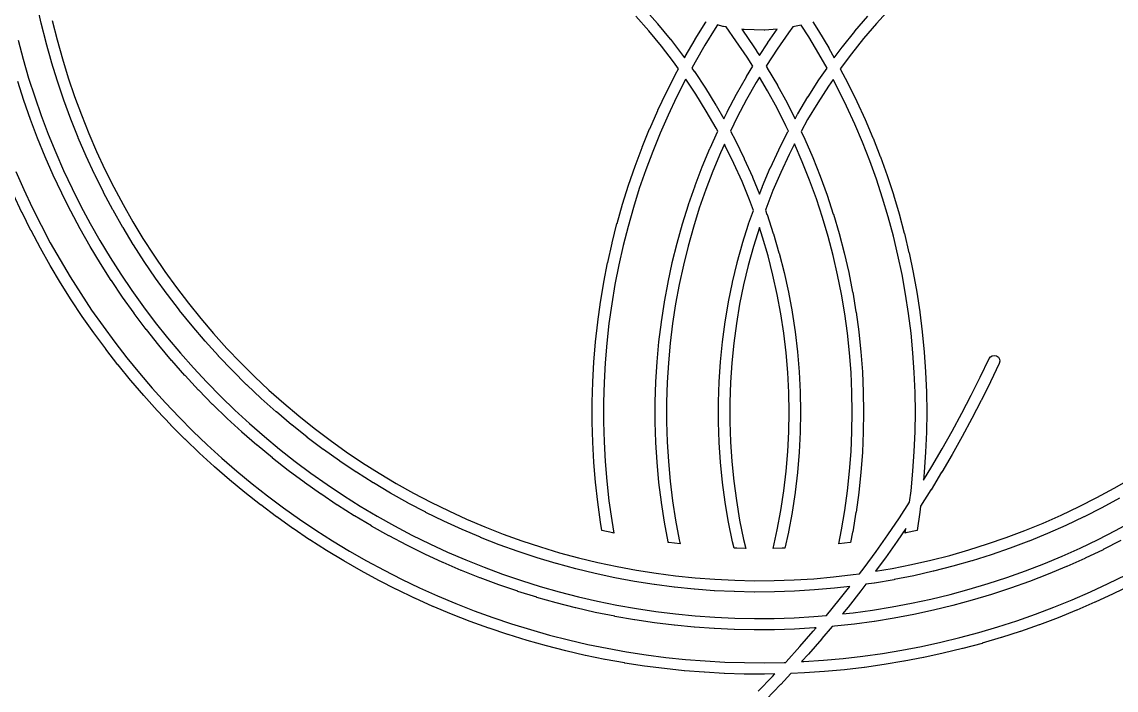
# Model space of a CAD drawing. Header units: millimetres. Extents: x -40 to 40, y -32.5 to 32.5.
# Drawn here: x 1.81 to 19.15, y -15.24 to -4.66 of the extents above; entities that cross this region are included whole.
import ezdxf

# ---------------------------------------------------------------- set-up
doc = ezdxf.new("R2010")
doc.units = ezdxf.units.MM
doc.layers.add('ENGRAVE_LINES', color=4, linetype='Continuous')

msp = doc.modelspace()

# ---------------------------------------------------------------- linework, layer by layer
at = {"layer": 'ENGRAVE_LINES'}
for points in [[(1.754, -4.945), (1.834, -5.248), (1.921, -5.548), (2.017, -5.846), (2.12, -6.142), (2.231, -6.435), (2.35, -6.725), (2.476, -7.011), (2.609, -7.295), (2.749, -7.574), (2.897, -7.85), (3.052, -8.123), (3.214, -8.391), (3.382, -8.655), (3.558, -8.914), (3.74, -9.169), (3.928, -9.419), (4.123, -9.664), (4.325, -9.903), (4.532, -10.138), (4.745, -10.367), (4.965, -10.591), (5.19, -10.808), (5.42, -11.02), (5.656, -11.226), (5.897, -11.426), (6.143, -11.619), (6.395, -11.806), (6.651, -11.987), (6.911, -12.161), (7.176, -12.328), (7.445, -12.488), (7.718, -12.641), (7.995, -12.787), (8.276, -12.925), (8.56, -13.057), (8.848, -13.181), (9.138, -13.297), (9.432, -13.406), (9.728, -13.508), (10.027, -13.601), (10.328, -13.687), (10.631, -13.765), (10.936, -13.836), (11.243, -13.898), (11.551, -13.952), (11.861, -13.999), (12.172, -14.037), (12.484, -14.067), (12.796, -14.09), (13.109, -14.104), (13.422, -14.11), (13.735, -14.108), (14.048, -14.098), (14.36, -14.079), (14.563, -14.062), (14.765, -13.815), (14.933, -13.601), (14.692, -13.629), (14.689, -13.629), (14.375, -13.657), (14.372, -13.657), (14.057, -13.677), (14.055, -13.677), (13.74, -13.688), (13.737, -13.688), (13.422, -13.69), (13.419, -13.69), (13.104, -13.683), (13.101, -13.683), (12.786, -13.668), (12.784, -13.668), (12.469, -13.644), (12.467, -13.644), (12.153, -13.612), (12.15, -13.612), (11.838, -13.571), (11.835, -13.571), (11.523, -13.522), (11.521, -13.521), (11.211, -13.464), (11.208, -13.463), (10.9, -13.397), (10.898, -13.397), (10.591, -13.322), (10.589, -13.322), (10.284, -13.239), (10.282, -13.238), (9.98, -13.147), (9.977, -13.147), (9.678, -13.047), (9.675, -13.047), (9.379, -12.939), (9.376, -12.939), (9.083, -12.823), (9.08, -12.822), (8.79, -12.699), (8.788, -12.698), (8.501, -12.567), (8.499, -12.566), (8.215, -12.427), (8.213, -12.426), (7.934, -12.28), (7.931, -12.278), (7.656, -12.124), (7.654, -12.123), (7.383, -11.962), (7.381, -11.96), (7.114, -11.792), (7.112, -11.79), (6.85, -11.614), (6.848, -11.613), (6.591, -11.43), (6.589, -11.429), (6.337, -11.239), (6.335, -11.237), (6.089, -11.04), (6.087, -11.039), (5.846, -10.836), (5.844, -10.834), (5.608, -10.624), (5.606, -10.622), (5.377, -10.406), (5.375, -10.405), (5.151, -10.182), (5.149, -10.18), (4.931, -9.952), (4.93, -9.95), (4.718, -9.716), (4.717, -9.714), (4.512, -9.474), (4.51, -9.473), (4.312, -9.227), (4.31, -9.225), (4.119, -8.975), (4.117, -8.973), (3.932, -8.717), (3.931, -8.715), (3.753, -8.454), (3.752, -8.452), (3.581, -8.187), (3.58, -8.185), (3.417, -7.915), (3.416, -7.913), (3.26, -7.638), (3.258, -7.636), (3.11, -7.358), (3.109, -7.356), (2.968, -7.073), (2.967, -7.071), (2.834, -6.785), (2.833, -6.783), (2.708, -6.493), (2.707, -6.491), (2.59, -6.198), (2.589, -6.196), (2.48, -5.9), (2.479, -5.897), (2.378, -5.598), (2.377, -5.596), (2.284, -5.295), (2.283, -5.292), (2.198, -4.988), (2.198, -4.986), (2.121, -4.68), (2.121, -4.678), (2.053, -4.369)], [(11.675, -4.447), (11.884, -4.684), (11.886, -4.686), (12.087, -4.93), (12.089, -4.932), (12.281, -5.182), (12.283, -5.185), (12.313, -5.227), (12.322, -5.21), (12.323, -5.208), (12.482, -4.935), (12.483, -4.933), (12.649, -4.664), (12.65, -4.662), (12.654, -4.656)], [(15.565, -4.452), (15.354, -4.683), (15.151, -4.921), (14.957, -5.166), (14.782, -5.401), (14.902, -5.628), (14.903, -5.631), (15.042, -5.914), (15.043, -5.916), (15.174, -6.203), (15.175, -6.205), (15.299, -6.496), (15.3, -6.498), (15.415, -6.792), (15.416, -6.794), (15.523, -7.091), (15.524, -7.093), (15.622, -7.393), (15.623, -7.395), (15.713, -7.698), (15.714, -7.7), (15.796, -8.005), (15.797, -8.007), (15.87, -8.314), (15.871, -8.317), (15.936, -8.625), (15.936, -8.628), (15.993, -8.938), (15.993, -8.941), (16.041, -9.253), (16.041, -9.255), (16.081, -9.568), (16.081, -9.571), (16.111, -9.885), (16.112, -9.887), (16.133, -10.202), (16.134, -10.204), (16.147, -10.52), (16.147, -10.522), (16.151, -10.838), (16.151, -10.839), (16.151, -10.84), (16.147, -11.156), (16.147, -11.158), (16.134, -11.473), (16.133, -11.476), (16.112, -11.791), (16.111, -11.793), (16.099, -11.919), (16.233, -11.699), (16.396, -11.421), (16.554, -11.14), (16.708, -10.857), (16.856, -10.571), (17, -10.283), (17.139, -9.991), (17.16, -9.963), (17.19, -9.945), (17.225, -9.94), (17.259, -9.949), (17.287, -9.97), (17.305, -10), (17.31, -10.034), (17.301, -10.068), (17.162, -10.361), (17.161, -10.362), (17.017, -10.652), (17.016, -10.653), (16.867, -10.941), (16.866, -10.942), (16.712, -11.227), (16.711, -11.228), (16.553, -11.51), (16.552, -11.511), (16.388, -11.791), (16.387, -11.792), (16.219, -12.068), (16.218, -12.07), (16.053, -12.331), (16.041, -12.423), (16.041, -12.425), (15.997, -12.713), (15.822, -12.752), (15.807, -12.755), (15.816, -12.709), (15.819, -12.685), (15.683, -12.884), (15.683, -12.885), (15.496, -13.149), (15.495, -13.151), (15.341, -13.361), (15.601, -13.317), (15.908, -13.255), (16.214, -13.186), (16.517, -13.108), (16.818, -13.021), (17.116, -12.927), (17.412, -12.825), (17.705, -12.714), (17.995, -12.596), (18.281, -12.47), (18.564, -12.336), (18.844, -12.194), (19.119, -12.045), (19.39, -11.889)], [(2.296, -4.637), (2.372, -4.941), (2.456, -5.243), (2.549, -5.542), (2.649, -5.838), (2.757, -6.132), (2.874, -6.423), (2.998, -6.71), (3.13, -6.994), (3.27, -7.274), (3.417, -7.55), (3.571, -7.823), (3.733, -8.091), (3.903, -8.354), (4.079, -8.613), (4.262, -8.866), (4.453, -9.115), (4.649, -9.358), (4.853, -9.596), (5.063, -9.829), (5.279, -10.055), (5.501, -10.276), (5.729, -10.49), (5.963, -10.699), (6.202, -10.9), (6.447, -11.096), (6.697, -11.284), (6.952, -11.466), (7.212, -11.64), (7.476, -11.808), (7.745, -11.968), (8.018, -12.121), (8.296, -12.266), (8.577, -12.404), (8.861, -12.534), (9.15, -12.656), (9.441, -12.771), (9.735, -12.877), (10.033, -12.975), (10.332, -13.066), (10.635, -13.148), (10.939, -13.221), (11.245, -13.287), (11.553, -13.344), (11.862, -13.393), (12.172, -13.433), (12.484, -13.465), (12.796, -13.488), (13.109, -13.503), (13.422, -13.51), (13.735, -13.508), (14.048, -13.497), (14.36, -13.478), (14.672, -13.45), (14.983, -13.414), (15.087, -13.399), (15.159, -13.305), (15.349, -13.045), (15.535, -12.782), (15.717, -12.516), (15.879, -12.268), (15.902, -12.088), (15.932, -11.777), (15.954, -11.465), (15.967, -11.152), (15.971, -10.839), (15.967, -10.526), (15.954, -10.213), (15.932, -9.901), (15.902, -9.589), (15.863, -9.279), (15.816, -8.969), (15.76, -8.661), (15.695, -8.355), (15.622, -8.05), (15.541, -7.748), (15.451, -7.448), (15.353, -7.151), (15.247, -6.856), (15.133, -6.565), (15.01, -6.277), (14.88, -5.992), (14.742, -5.711), (14.666, -5.568), (14.592, -5.675), (14.423, -5.938), (14.263, -6.206), (14.161, -6.392), (14.218, -6.513), (14.219, -6.515), (14.344, -6.805), (14.346, -6.807), (14.462, -7.101), (14.463, -7.103), (14.571, -7.4), (14.572, -7.402), (14.671, -7.702), (14.672, -7.705), (14.762, -8.007), (14.763, -8.01), (14.843, -8.315), (14.844, -8.318), (14.915, -8.625), (14.916, -8.628), (14.977, -8.938), (14.978, -8.94), (15.03, -9.252), (15.031, -9.254), (15.074, -9.567), (15.074, -9.57), (15.108, -9.884), (15.108, -9.886), (15.132, -10.201), (15.132, -10.204), (15.146, -10.519), (15.146, -10.522), (15.151, -10.837), (15.151, -10.839), (15.151, -10.84), (15.146, -11.156), (15.146, -11.159), (15.132, -11.474), (15.132, -11.477), (15.108, -11.791), (15.108, -11.794), (15.074, -12.108), (15.074, -12.111), (15.031, -12.423), (15.03, -12.426), (14.978, -12.737), (14.977, -12.74), (14.945, -12.905), (14.936, -12.906), (14.757, -12.928), (14.756, -12.928), (14.801, -12.706), (14.853, -12.398), (14.895, -12.088), (14.928, -11.776), (14.952, -11.464), (14.966, -11.152), (14.971, -10.839), (14.966, -10.526), (14.952, -10.213), (14.928, -9.901), (14.895, -9.59), (14.853, -9.28), (14.801, -8.972), (14.739, -8.665), (14.669, -8.36), (14.589, -8.057), (14.5, -7.757), (14.402, -7.46), (14.295, -7.166), (14.179, -6.875), (14.056, -6.591), (13.97, -6.759), (13.838, -7.043), (13.715, -7.33), (13.602, -7.622), (13.595, -7.642), (13.62, -7.708), (13.621, -7.711), (13.72, -8.011), (13.721, -8.014), (13.81, -8.317), (13.811, -8.32), (13.89, -8.626), (13.89, -8.629), (13.959, -8.937), (13.959, -8.94), (14.017, -9.251), (14.018, -9.254), (14.065, -9.566), (14.066, -9.569), (14.103, -9.882), (14.103, -9.885), (14.13, -10.2), (14.13, -10.203), (14.146, -10.519), (14.146, -10.522), (14.151, -10.837), (14.151, -10.839), (14.151, -10.84), (14.146, -11.156), (14.146, -11.159), (14.13, -11.475), (14.13, -11.478), (14.103, -11.792), (14.103, -11.795), (14.066, -12.109), (14.065, -12.112), (14.018, -12.424), (14.017, -12.427), (13.959, -12.738), (13.959, -12.741), (13.903, -12.992), (13.86, -12.994), (13.717, -12.998), (13.783, -12.703), (13.84, -12.396), (13.887, -12.086), (13.924, -11.776), (13.95, -11.464), (13.966, -11.152), (13.971, -10.839), (13.966, -10.526), (13.95, -10.214), (13.924, -9.902), (13.887, -9.591), (13.84, -9.282), (13.783, -8.975), (13.715, -8.669), (13.637, -8.366), (13.549, -8.066), (13.499, -7.917), (13.499, -7.917), (13.406, -8.216), (13.323, -8.517), (13.25, -8.822), (13.187, -9.128), (13.135, -9.437), (13.093, -9.747), (13.062, -10.058), (13.041, -10.37), (13.03, -10.682), (13.03, -10.995), (13.041, -11.308), (13.062, -11.62), (13.093, -11.931), (13.135, -12.241), (13.187, -12.55), (13.25, -12.856), (13.284, -12.998), (13.14, -12.994), (13.098, -12.992), (13.075, -12.896), (13.074, -12.894), (13.011, -12.584), (13.01, -12.581), (12.957, -12.27), (12.957, -12.267), (12.915, -11.954), (12.914, -11.951), (12.882, -11.637), (12.882, -11.634), (12.861, -11.318), (12.861, -11.315), (12.85, -11), (12.85, -10.997), (12.85, -10.681), (12.85, -10.678), (12.861, -10.362), (12.861, -10.359), (12.882, -10.044), (12.882, -10.041), (12.914, -9.727), (12.915, -9.724), (12.957, -9.411), (12.957, -9.408), (13.01, -9.097), (13.011, -9.094), (13.074, -8.784), (13.075, -8.781), (13.148, -8.474), (13.149, -8.471), (13.233, -8.167), (13.234, -8.164), (13.328, -7.862), (13.329, -7.859), (13.404, -7.643), (13.342, -7.476), (13.225, -7.186), (13.097, -6.9), (12.96, -6.619), (12.946, -6.592), (12.882, -6.731), (12.762, -7.02), (12.651, -7.313), (12.548, -7.608), (12.455, -7.907), (12.37, -8.208), (12.295, -8.512), (12.229, -8.818), (12.172, -9.126), (12.125, -9.435), (12.087, -9.746), (12.059, -10.057), (12.04, -10.37), (12.03, -10.682), (12.03, -10.995), (12.04, -11.308), (12.059, -11.62), (12.087, -11.932), (12.125, -12.243), (12.172, -12.552), (12.229, -12.86), (12.244, -12.928), (12.243, -12.928), (12.064, -12.906), (12.054, -12.905), (12.053, -12.896), (12.052, -12.894), (11.995, -12.583), (11.994, -12.581), (11.947, -12.269), (11.946, -12.266), (11.908, -11.953), (11.908, -11.95), (11.879, -11.635), (11.879, -11.633), (11.86, -11.318), (11.86, -11.315), (11.85, -10.999), (11.85, -10.997), (11.85, -10.681), (11.85, -10.678), (11.86, -10.363), (11.86, -10.36), (11.879, -10.045), (11.879, -10.042), (11.908, -9.728), (11.908, -9.725), (11.946, -9.412), (11.947, -9.409), (11.994, -9.097), (11.995, -9.094), (12.052, -8.784), (12.053, -8.781), (12.119, -8.473), (12.12, -8.47), (12.196, -8.164), (12.196, -8.161), (12.282, -7.857), (12.282, -7.854), (12.377, -7.553), (12.378, -7.551), (12.481, -7.252), (12.482, -7.25), (12.594, -6.955), (12.595, -6.952), (12.717, -6.661), (12.718, -6.658), (12.839, -6.391), (12.814, -6.343), (12.658, -6.071), (12.493, -5.805), (12.333, -5.566), (12.33, -5.572), (12.188, -5.851), (12.054, -6.134), (11.928, -6.42), (11.809, -6.71), (11.699, -7.003), (11.597, -7.299), (11.503, -7.598), (11.418, -7.899), (11.34, -8.202), (11.272, -8.508), (11.211, -8.815), (11.16, -9.124), (11.116, -9.434), (11.082, -9.745), (11.056, -10.057), (11.039, -10.369), (11.03, -10.682), (11.03, -10.995), (11.039, -11.308), (11.056, -11.621), (11.082, -11.933), (11.116, -12.244), (11.16, -12.554), (11.193, -12.755), (11.178, -12.752), (11.004, -12.713), (10.982, -12.583), (10.982, -12.58), (10.938, -12.268), (10.938, -12.265), (10.903, -11.951), (10.903, -11.949), (10.876, -11.635), (10.876, -11.632), (10.859, -11.317), (10.859, -11.315), (10.85, -10.999), (10.85, -10.997), (10.85, -10.681), (10.85, -10.679), (10.859, -10.363), (10.859, -10.361), (10.876, -10.046), (10.876, -10.043), (10.903, -9.729), (10.903, -9.726), (10.938, -9.413), (10.938, -9.41), (10.982, -9.098), (10.982, -9.095), (11.034, -8.784), (11.035, -8.782), (11.095, -8.472), (11.096, -8.469), (11.165, -8.162), (11.166, -8.159), (11.243, -7.853), (11.244, -7.851), (11.33, -7.547), (11.331, -7.545), (11.426, -7.244), (11.426, -7.242), (11.529, -6.943), (11.53, -6.941), (11.641, -6.646), (11.642, -6.643), (11.761, -6.351), (11.762, -6.349), (11.89, -6.06), (11.891, -6.058), (12.026, -5.773), (12.027, -5.771), (12.17, -5.489), (12.171, -5.487), (12.217, -5.402), (12.138, -5.291), (11.947, -5.043), (11.748, -4.801), (11.541, -4.567)], [(14.344, -4.655), (14.434, -4.797), (14.436, -4.799), (14.598, -5.07), (14.599, -5.072), (14.687, -5.228), (14.813, -5.058), (14.815, -5.055), (15.012, -4.808), (15.013, -4.806), (15.218, -4.565)], [(1.718, -7.028), (1.845, -7.315), (1.978, -7.598), (2.118, -7.878), (2.265, -8.155), (2.419, -8.428), (2.58, -8.697), (2.747, -8.961), (2.92, -9.222), (3.1, -9.479), (3.286, -9.731), (3.478, -9.978), (3.676, -10.221), (3.88, -10.458), (4.089, -10.691), (4.305, -10.919), (4.525, -11.141), (4.752, -11.357), (4.983, -11.568), (5.219, -11.774), (5.461, -11.973), (5.707, -12.167), (5.958, -12.354), (6.213, -12.536), (6.473, -12.711), (6.737, -12.879), (7.005, -13.041), (7.277, -13.197), (7.552, -13.345), (7.831, -13.487), (8.114, -13.623), (8.4, -13.751), (8.688, -13.872), (8.98, -13.986), (9.274, -14.093), (9.571, -14.193), (9.871, -14.285), (10.172, -14.37), (10.475, -14.448), (10.781, -14.518), (11.087, -14.581), (11.396, -14.636), (11.705, -14.684), (12.016, -14.724), (12.327, -14.756), (12.639, -14.781), (12.952, -14.798), (13.265, -14.808), (13.578, -14.81), (13.891, -14.804), (13.916, -14.803), (13.926, -14.793), (14.142, -14.554), (14.354, -14.311), (14.399, -14.257), (14.374, -14.259), (14.372, -14.259), (14.057, -14.277), (14.055, -14.277), (13.739, -14.288), (13.737, -14.288), (13.422, -14.29), (13.419, -14.29), (13.104, -14.284), (13.102, -14.284), (12.787, -14.269), (12.784, -14.269), (12.47, -14.247), (12.467, -14.247), (12.153, -14.216), (12.151, -14.216), (11.838, -14.177), (11.836, -14.177), (11.524, -14.13), (11.521, -14.13), (11.211, -14.075), (11.208, -14.074), (10.899, -14.012), (10.897, -14.011), (10.59, -13.94), (10.587, -13.94), (10.282, -13.861), (10.28, -13.861), (9.976, -13.774), (9.974, -13.773), (9.673, -13.679), (9.671, -13.678), (9.372, -13.576), (9.37, -13.575), (9.075, -13.466), (9.072, -13.465), (8.78, -13.347), (8.777, -13.346), (8.488, -13.221), (8.486, -13.221), (8.199, -13.088), (8.197, -13.087), (7.914, -12.947), (7.912, -12.946), (7.633, -12.799), (7.631, -12.798), (7.356, -12.644), (7.354, -12.643), (7.083, -12.482), (7.081, -12.48), (6.814, -12.312), (6.812, -12.311), (6.55, -12.136), (6.548, -12.135), (6.29, -11.953), (6.288, -11.951), (6.035, -11.763), (6.033, -11.762), (5.785, -11.567), (5.783, -11.565), (5.54, -11.364), (5.539, -11.363), (5.301, -11.155), (5.299, -11.154), (5.067, -10.94), (5.065, -10.939), (4.839, -10.719), (4.837, -10.718), (4.616, -10.492), (4.614, -10.491), (4.4, -10.26), (4.398, -10.258), (4.189, -10.022), (4.187, -10.02), (3.985, -9.778), (3.983, -9.777), (3.787, -9.53), (3.785, -9.528), (3.595, -9.276), (3.594, -9.274), (3.411, -9.018), (3.409, -9.016), (3.233, -8.754), (3.231, -8.752), (3.061, -8.487), (3.06, -8.485), (2.897, -8.215), (2.896, -8.213), (2.74, -7.938), (2.739, -7.936), (2.59, -7.658), (2.589, -7.656), (2.447, -7.374), (2.446, -7.372), (2.312, -7.087), (2.311, -7.085), (2.184, -6.796), (2.183, -6.794), (2.064, -6.502), (2.063, -6.5), (1.952, -6.205), (1.951, -6.202), (1.847, -5.905), (1.846, -5.902), (1.75, -5.602)], [(13.482, -15.26), (13.706, -15.028), (13.745, -14.987), (13.58, -14.99), (13.578, -14.99), (13.263, -14.988), (13.261, -14.988), (12.946, -14.978), (12.943, -14.978), (12.628, -14.961), (12.626, -14.961), (12.312, -14.936), (12.31, -14.935), (11.996, -14.903), (11.994, -14.902), (11.681, -14.862), (11.679, -14.862), (11.367, -14.814), (11.365, -14.813), (11.055, -14.758), (11.052, -14.757), (10.743, -14.694), (10.741, -14.694), (10.434, -14.623), (10.432, -14.622), (10.126, -14.544), (10.124, -14.544), (9.821, -14.458), (9.818, -14.457), (9.517, -14.364), (9.515, -14.364), (9.216, -14.263), (9.214, -14.263), (8.918, -14.155), (8.916, -14.154), (8.622, -14.039), (8.62, -14.038), (8.329, -13.916), (8.327, -13.916), (8.039, -13.786), (8.037, -13.785), (7.753, -13.649), (7.751, -13.648), (7.47, -13.505), (7.468, -13.504), (7.19, -13.355), (7.188, -13.353), (6.914, -13.197), (6.913, -13.196), (6.643, -13.033), (6.641, -13.031), (6.375, -12.862), (6.373, -12.86), (6.112, -12.684), (6.11, -12.683), (5.853, -12.5), (5.851, -12.499), (5.598, -12.31), (5.597, -12.309), (5.349, -12.114), (5.347, -12.113), (5.104, -11.912), (5.102, -11.91), (4.864, -11.704), (4.862, -11.702), (4.629, -11.49), (4.628, -11.488), (4.4, -11.27), (4.398, -11.268), (4.176, -11.045), (4.175, -11.043), (3.958, -10.814), (3.956, -10.812), (3.745, -10.578), (3.744, -10.577), (3.538, -10.337), (3.537, -10.335), (3.338, -10.091), (3.336, -10.089), (3.143, -9.84), (3.142, -9.839), (2.954, -9.585), (2.953, -9.583), (2.772, -9.325), (2.771, -9.323), (2.596, -9.06), (2.595, -9.058), (2.427, -8.792), (2.426, -8.79), (2.264, -8.519), (2.263, -8.517), (2.108, -8.242), (2.107, -8.24), (1.959, -7.962), (1.958, -7.96), (1.817, -7.678), (1.816, -7.676), (1.681, -7.391)], [(19.206, -12.203), (18.928, -12.353), (18.926, -12.354), (18.645, -12.497), (18.642, -12.498), (18.357, -12.633), (18.355, -12.634), (18.066, -12.761), (18.064, -12.762), (17.772, -12.881), (17.77, -12.882), (17.474, -12.994), (17.472, -12.994), (17.174, -13.098), (17.172, -13.098), (16.871, -13.193), (16.868, -13.194), (16.565, -13.281), (16.563, -13.282), (16.257, -13.36), (16.255, -13.361), (15.947, -13.431), (15.945, -13.431), (15.635, -13.493), (15.633, -13.494), (15.322, -13.547), (15.32, -13.547), (15.186, -13.567), (15.107, -13.671), (15.106, -13.672), (14.906, -13.927), (14.905, -13.928), (14.816, -14.037), (14.984, -14.019), (15.294, -13.976), (15.603, -13.926), (15.911, -13.868), (16.217, -13.801), (16.521, -13.727), (16.823, -13.645), (17.123, -13.555), (17.42, -13.458), (17.715, -13.353), (18.007, -13.24), (18.297, -13.12), (18.582, -12.992), (18.865, -12.857), (19.144, -12.714), (19.419, -12.565)], [(19.227, -12.874), (18.946, -13.018), (18.944, -13.019), (18.659, -13.155), (18.657, -13.156), (18.369, -13.284), (18.367, -13.285), (18.076, -13.407), (18.073, -13.407), (17.779, -13.521), (17.777, -13.522), (17.48, -13.628), (17.478, -13.629), (17.178, -13.727), (17.176, -13.727), (16.873, -13.818), (16.871, -13.819), (16.567, -13.901), (16.565, -13.902), (16.258, -13.977), (16.256, -13.977), (15.947, -14.044), (15.945, -14.044), (15.635, -14.103), (15.633, -14.103), (15.322, -14.154), (15.319, -14.155), (15.007, -14.197), (15.005, -14.198), (14.691, -14.232), (14.689, -14.232), (14.653, -14.235), (14.491, -14.428), (14.49, -14.429), (14.277, -14.673), (14.276, -14.674), (14.169, -14.792), (14.204, -14.791), (14.517, -14.77), (14.829, -14.741), (15.14, -14.705), (15.45, -14.661), (15.759, -14.609), (16.066, -14.55), (16.372, -14.484), (16.677, -14.41), (16.979, -14.329), (17.279, -14.24), (17.577, -14.144), (17.873, -14.04), (18.166, -13.93), (18.456, -13.812), (18.744, -13.688), (19.028, -13.556), (19.309, -13.417)], [(19.389, -13.578), (19.106, -13.718), (19.104, -13.719), (18.818, -13.851), (18.816, -13.852), (18.527, -13.978), (18.525, -13.979), (18.233, -14.097), (18.231, -14.098), (17.936, -14.209), (17.934, -14.21), (17.636, -14.314), (17.634, -14.315), (17.334, -14.411), (17.331, -14.412), (17.029, -14.501), (17.027, -14.502), (16.722, -14.584), (16.72, -14.585), (16.414, -14.659), (16.412, -14.659), (16.103, -14.726), (16.101, -14.727), (15.792, -14.786), (15.789, -14.787), (15.478, -14.838), (15.476, -14.839), (15.164, -14.883), (15.162, -14.883), (14.848, -14.92), (14.846, -14.92), (14.532, -14.949), (14.53, -14.949), (14.215, -14.97), (14.213, -14.97), (13.998, -14.98), (13.837, -15.152), (13.836, -15.153), (13.611, -15.385)]]:
    msp.add_lwpolyline(points, dxfattribs=at)
for points in [[(12.467, -5.442), (12.469, -5.444), (12.644, -5.707), (12.645, -5.709), (12.812, -5.978), (12.813, -5.981), (12.935, -6.193), (12.988, -6.085), (12.989, -6.082), (13.137, -5.803), (13.138, -5.801), (13.294, -5.526), (13.295, -5.524), (13.394, -5.361), (13.304, -5.217), (13.129, -4.957), (12.971, -4.737), (12.931, -4.731), (12.92, -4.729), (12.837, -4.706), (12.801, -4.76), (12.637, -5.026), (12.48, -5.297), (12.429, -5.389)], [(13.258, -4.779), (13.247, -4.778), (13.219, -4.774), (13.276, -4.854), (13.278, -4.856), (13.454, -5.118), (13.455, -5.12), (13.5, -5.191), (13.633, -4.987), (13.634, -4.985), (13.783, -4.771), (13.588, -4.788), (13.577, -4.789)], [(13.785, -5.662), (13.786, -5.664), (13.938, -5.941), (13.939, -5.943), (14.065, -6.192), (14.106, -6.118), (14.108, -6.116), (14.269, -5.844), (14.271, -5.842), (14.442, -5.576), (14.444, -5.574), (14.571, -5.389), (14.443, -5.161), (14.282, -4.893), (14.163, -4.707), (14.032, -4.734), (13.961, -4.83), (13.783, -5.087), (13.612, -5.349), (13.606, -5.359), (13.623, -5.387), (13.625, -5.39)], [(13.26, -6.823), (13.261, -6.826), (13.39, -7.114), (13.391, -7.117), (13.5, -7.386), (13.548, -7.264), (13.549, -7.261), (13.673, -6.971), (13.674, -6.968), (13.808, -6.682), (13.809, -6.679), (13.952, -6.397), (13.954, -6.395), (13.959, -6.386), (13.921, -6.305), (13.779, -6.026), (13.629, -5.752), (13.5, -5.533), (13.449, -5.616), (13.295, -5.888), (13.149, -6.165), (13.041, -6.387), (13.12, -6.536), (13.121, -6.539)]]:
    msp.add_lwpolyline(points, close=True, dxfattribs=at)

doc.saveas('drawing.dxf')
